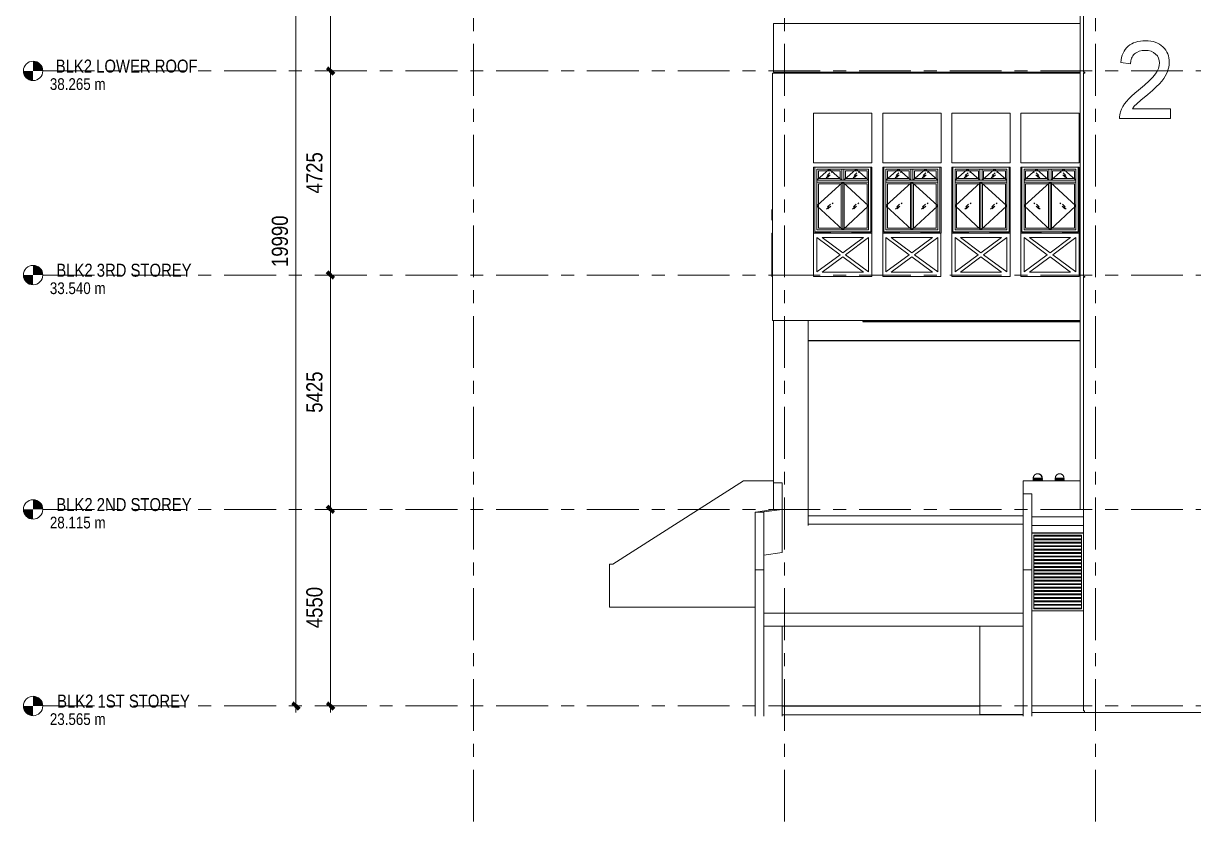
# Model space of a CAD drawing. Header units: millimetres. Extents: x -38844 to 124035, y 18225 to 48099.
# Drawn here: x -38844 to -11747, y 19389 to 37865 of the extents above; entities that cross this region are included whole.
import ezdxf

# ---------------------------------------------------------------- set-up
doc = ezdxf.new("R2010")
doc.units = ezdxf.units.MM
for name, pattern in [('Centre', [4762.5, 952.5, -714.375, 2381.25, -714.375]), ('Dash', [952.5, 476.25, -476.25]), ('Glass Symbol', [360, 90, -90, 90, -90]), ('IDA - Grid Line', [2100, 1200, -300, 300, -300])]:
    doc.linetypes.add(name, pattern=pattern)
for name, color, linetype, lineweight in [('A-_ANOT----_D', 7, 'Continuous', 9), ('A-_ANOT----_D-150', 7, 'Continuous', 9), ('A-_FLORLEVL_E', 7, 'Continuous', 9)]:
    doc.layers.add(name, color=color, linetype=linetype, lineweight=lineweight)
for name, color, linetype, lineweight, true_color in [('A-_CEIL----_E-1', 6, 'Continuous', 9, 0xff00ff), ('A-_FLOR----_E-1', 6, 'Continuous', 9, 0xff00ff), ('A-_FLORLEVL_E-1', 9, 'IDA - Grid Line', 9, 0x808080), ('A-_GENM----_M-1', 1, 'Continuous', 9, 0xff0000), ('A-_GENM----_M-2', 6, 'Continuous', 9, 0xff00ff), ('A-_WALL----_E-1', 6, 'Continuous', 9, 0xff00ff), ('A-_WALLPRTN_E-1', 6, 'Continuous', 9, 0xff00ff), ('A-_WIND----_E-1', 6, 'Continuous', 9, 0xff00ff), ('A-_WIND----_E-2', 6, 'Dash', 9, 0xff00ff), ('A-_WIND----_E-3', 6, 'Centre', 9, 0xff00ff), ('A-_WIND----_E-4', 6, 'Glass Symbol', 9, 0xff00ff), ('C-_SITE----_E-1', 6, 'Continuous', 9, 0xff00ff), ('S-_ANOTGRID_E-1', 9, 'IDA - Grid Line', 9, 0x808080), ('S-_COLN----_E-1', 6, 'Continuous', 9, 0xff00ff)]:
    doc.layers.add(name, color=color, linetype=linetype, lineweight=lineweight, true_color=true_color)
doc.styles.add('Arial Narrow', font='ARIALN.TTF', dxfattribs={"height": 300})
doc.styles.add('Arial Narrow_1', font='ARIALN.TTF', dxfattribs={"height": 270})
doc.styles.add('Arial Narrow_2', font='ARIALN.TTF', dxfattribs={"height": 375})
doc.dimstyles.new('IDA_-_Arial_-_2_5mm_-_Black_-_Diagonal', dxfattribs={"dimscale": 304.8, "dimtxt": 383.786615, "dimasz": 0.492126, "dimexe": 0.492126, "dimexo": 0.738189, "dimgap": 0.246063, "dimtad": 1, "dimdec": 0, "dimzin": 0, "dimdsep": 46, "dimtxsty": 'Arial Narrow_2', "dimblk1": 'OBLIQUE', "dimblk2": 'OBLIQUE', "dimsah": 1, "dimcen": 0.09, "dimdle": 0.492126, "dimadec": 6, "dimazin": 0, "dimtfac": 1, "dimtdec": 4, "dimtix": 1, "dimtmove": 0, "dimatfit": 3, "dimfxl": 1, "dimtvp": 1, "dimtolj": 1, "dimtzin": 0, "dimarcsym": 2})
doc.dimstyles.new('IDA_-_Arial_-_2_5mm_-_Black_-_Diagonal_1', dxfattribs={"dimscale": 304.8, "dimtxt": 383.786615, "dimasz": 0.492126, "dimexe": 0.492126, "dimexo": 0.738189, "dimgap": 0.246063, "dimtad": 1, "dimdec": 0, "dimzin": 0, "dimdsep": 46, "dimtxsty": 'Arial Narrow_2', "dimblk1": 'OBLIQUE', "dimblk2": 'OBLIQUE', "dimsah": 1, "dimcen": 0.09, "dimdle": 0.492126, "dimadec": 6, "dimazin": 0, "dimtfac": 1, "dimtdec": 4, "dimtix": 1, "dimtmove": 2, "dimatfit": 3, "dimfxl": 1, "dimtvp": 1, "dimtolj": 1, "dimtzin": 0, "dimarcsym": 2})

# ---------------------------------------------------------------- blocks, each defined once
blk = doc.blocks.new('IDA - Casement w Top Hung - 2 Panels - 1400L X 1500H - B2-AW02-3436902-DOOR _ WINDOW SCHEDULE - ELEVATION 1 Copy 1')
at = {"layer": 'A-_WIND----_E-1'}
for p, q in [((-15671, 34490), (-15671, 34240)), ((-15096, 34490), (-15671, 34490)), ((-14471, 34490), (-15671, 34490)), ((-15671, 34490), (-15671, 33090)), ((-15636, 34275), (-15636, 34455)), ((-15636, 34455), (-15131, 34455)), ((-15131, 34455), (-15131, 34275)), ((-15096, 34490), (-15096, 34240)), ((-15096, 34240), (-15096, 34490)), ((-15096, 34490), (-15046, 34490)), ((-15046, 34490), (-15046, 34240)), ((-14471, 34490), (-15046, 34490)), ((-15046, 34490), (-15046, 34240)), ((-15011, 34275), (-15011, 34455)), ((-15011, 34455), (-14506, 34455)), ((-14506, 34455), (-14506, 34275)), ((-14471, 34490), (-14471, 34240)), ((-14471, 33090), (-14471, 34490)), ((-15671, 34240), (-15096, 34240)), ((-15671, 34190), (-15671, 34240)), ((-14471, 34240), (-15671, 34240)), ((-15671, 34190), (-15671, 33090)), ((-15071, 34190), (-15671, 34190)), ((-15671, 34190), (-14471, 34190)), ((-15131, 34275), (-15636, 34275)), ((-15636, 33125), (-15636, 34155)), ((-15636, 34155), (-15106, 34155)), ((-15106, 34155), (-15106, 33125)), ((-15096, 34240), (-15046, 34240)), ((-15071, 34190), (-15071, 33090)), ((-15071, 34190), (-15071, 33090)), ((-14471, 34190), (-15071, 34190)), ((-15046, 34240), (-14471, 34240)), ((-15036, 33125), (-15036, 34155)), ((-15036, 34155), (-14506, 34155)), ((-14506, 34275), (-15011, 34275)), ((-14506, 34155), (-14506, 33125)), ((-14471, 34240), (-14471, 34190)), ((-14471, 34190), (-14471, 33090)), ((-15671, 33090), (-15071, 33090)), ((-14471, 33090), (-15671, 33090)), ((-15106, 33125), (-15636, 33125)), ((-15071, 33090), (-14471, 33090)), ((-14506, 33125), (-15036, 33125))]:
    blk.add_line(p, q, dxfattribs=at)
at = {"layer": 'A-_WIND----_E-2'}
blk.add_line((-15746, 33015), (-14396, 33015), dxfattribs=at)
at = {"layer": 'A-_WIND----_E-3'}
for p, q in [((-15671, 34240), (-15383, 34490)), ((-15096, 34240), (-15383, 34490)), ((-15046, 34240), (-14758, 34490)), ((-14471, 34240), (-14758, 34490)), ((-15071, 34190), (-15671, 33640)), ((-15071, 34190), (-14471, 33640)), ((-15671, 33640), (-15071, 33090)), ((-14471, 33640), (-15071, 33090))]:
    blk.add_line(p, q, dxfattribs=at)
at = {"layer": 'A-_WIND----_E-4'}
for p, q in [((-15308, 34290), (-15458, 34440)), ((-15332, 34341), (-15426, 34435)), ((-14683, 34290), (-14833, 34440)), ((-14707, 34341), (-14801, 34435)), ((-15340, 34295), (-15434, 34389)), ((-14715, 34295), (-14809, 34389)), ((-15296, 33565), (-15446, 33715)), ((-15328, 33570), (-15421, 33664)), ((-15320, 33616), (-15414, 33710)), ((-14696, 33565), (-14846, 33715)), ((-14728, 33570), (-14821, 33664)), ((-14720, 33616), (-14814, 33710))]:
    blk.add_line(p, q, dxfattribs=at)
blk = doc.blocks.new('IDA - Casement w Top Hung - 2 Panels - 1400L X 1500H - B2-AW02-3436901-DOOR _ WINDOW SCHEDULE - ELEVATION 1 Copy 1')
at = {"layer": 'A-_WIND----_E-1'}
for p, q in [((-20471, 34240), (-20471, 34490)), ((-19896, 34490), (-20471, 34490)), ((-20471, 34490), (-20471, 33090)), ((-19271, 34490), (-20471, 34490)), ((-20436, 34275), (-20436, 34455)), ((-20436, 34455), (-19931, 34455)), ((-19931, 34455), (-19931, 34275)), ((-19896, 34240), (-19896, 34490)), ((-19896, 34490), (-19846, 34490)), ((-19896, 34240), (-19896, 34490)), ((-19846, 34240), (-19846, 34490)), ((-19271, 34490), (-19846, 34490)), ((-19846, 34490), (-19846, 34240)), ((-19811, 34275), (-19811, 34455)), ((-19811, 34455), (-19306, 34455)), ((-19306, 34455), (-19306, 34275)), ((-19271, 34240), (-19271, 34490)), ((-19271, 33090), (-19271, 34490)), ((-20471, 34240), (-19896, 34240)), ((-20471, 34190), (-20471, 34240)), ((-19271, 34240), (-20471, 34240)), ((-20471, 33090), (-20471, 34190)), ((-19871, 34190), (-20471, 34190)), ((-20471, 34190), (-19271, 34190)), ((-19931, 34275), (-20436, 34275)), ((-20436, 33125), (-20436, 34155)), ((-20436, 34155), (-19906, 34155)), ((-19906, 34155), (-19906, 33125)), ((-19896, 34240), (-19846, 34240)), ((-19871, 33090), (-19871, 34190)), ((-19271, 34190), (-19871, 34190)), ((-19871, 33090), (-19871, 34190)), ((-19846, 34240), (-19271, 34240)), ((-19836, 33125), (-19836, 34155)), ((-19836, 34155), (-19306, 34155)), ((-19306, 34275), (-19811, 34275)), ((-19306, 34155), (-19306, 33125)), ((-19271, 34240), (-19271, 34190)), ((-19271, 33090), (-19271, 34190)), ((-20471, 33090), (-19871, 33090)), ((-19271, 33090), (-20471, 33090)), ((-19906, 33125), (-20436, 33125)), ((-19871, 33090), (-19271, 33090)), ((-19306, 33125), (-19836, 33125))]:
    blk.add_line(p, q, dxfattribs=at)
at = {"layer": 'A-_WIND----_E-2'}
blk.add_line((-19196, 33015), (-20546, 33015), dxfattribs=at)
at = {"layer": 'A-_WIND----_E-3'}
for p, q in [((-20471, 34240), (-20183, 34490)), ((-19896, 34240), (-20183, 34490)), ((-19846, 34240), (-19558, 34490)), ((-19271, 34240), (-19558, 34490)), ((-19871, 34190), (-20471, 33640)), ((-19871, 34190), (-19271, 33640)), ((-20471, 33640), (-19871, 33090)), ((-19271, 33640), (-19871, 33090))]:
    blk.add_line(p, q, dxfattribs=at)
at = {"layer": 'A-_WIND----_E-4'}
for p, q in [((-20258, 34290), (-20108, 34440)), ((-20234, 34341), (-20140, 34435)), ((-19633, 34290), (-19483, 34440)), ((-19609, 34341), (-19515, 34435)), ((-20226, 34295), (-20132, 34389)), ((-19601, 34295), (-19507, 34389)), ((-20246, 33565), (-20096, 33715)), ((-20221, 33616), (-20128, 33710)), ((-20214, 33570), (-20120, 33664)), ((-19646, 33565), (-19496, 33715)), ((-19621, 33616), (-19528, 33710)), ((-19614, 33570), (-19520, 33664))]:
    blk.add_line(p, q, dxfattribs=at)
blk = doc.blocks.new('IDA - FAP - 1300H-4450683-DOOR _ WINDOW SCHEDULE - ELEVATION 1 Copy 1')
at = {"layer": 'A-_GENM----_M-1'}
blk.add_hatch(color=256, dxfattribs=at).paths.add_polyline_path([(-21516, 33310), (-21511, 33310), (-21511, 33560), (-21516, 33560)])
for p, q in [((-21516, 33310), (-21516, 33560)), ((-21516, 33560), (-21511, 33560)), ((-21511, 33560), (-21511, 33310)), ((-21511, 33310), (-21516, 33310))]:
    blk.add_line(p, q, dxfattribs=at)
blk = doc.blocks.new('trellis family - trellis family-6083695-DOOR _ WINDOW SCHEDULE - ELEVATION 1 Copy 1')
at = {"layer": 'A-_GENM----_M-2'}
for p, q in [((-14371, 26615), (-14371, 39190)), ((-14286, 36715), (-14286, 36735)), ((-14285, 36715), (-14285, 36735)), ((-14271, 36715), (-14271, 36735)), ((-14286, 31990), (-14286, 32010)), ((-14285, 31990), (-14285, 32010)), ((-14271, 31990), (-14271, 32010)), ((-14296, 26615), (-14371, 26615))]:
    blk.add_line(p, q, dxfattribs=at)
blk = doc.blocks.new('Wall Motif - Type 1-6012128-DOOR _ WINDOW SCHEDULE - ELEVATION 1 Copy 1')
at = {"layer": 'A-_GENM----_M-2'}
for p, q in [((-18946, 33010), (-18946, 32010)), ((-17596, 33010), (-18946, 33010)), ((-18871, 32112), (-18871, 32908)), ((-18871, 32908), (-18334, 32510)), ((-18271, 32557), (-18748, 32910)), ((-18748, 32910), (-17794, 32910)), ((-17794, 32910), (-18271, 32557)), ((-18208, 32510), (-17671, 32908)), ((-17671, 32908), (-17671, 32112)), ((-17596, 32010), (-17596, 33010)), ((-18334, 32510), (-18871, 32112)), ((-18748, 32110), (-18271, 32463)), ((-18271, 32463), (-17794, 32110)), ((-17671, 32112), (-18208, 32510)), ((-18946, 32010), (-17596, 32010)), ((-17794, 32110), (-18748, 32110))]:
    blk.add_line(p, q, dxfattribs=at)
blk = doc.blocks.new('IDA - Bollard - 100R-5800923-DOOR _ WINDOW SCHEDULE - ELEVATION 1 Copy 1')
at = {"layer": 'C-_SITE----_E-1'}
for p, q in [((-15253, 27340), (-15246, 27340)), ((-15253, 27330), (-15246, 27330)), ((-15253, 27305), (-15246, 27305)), ((-15253, 27295), (-15246, 27295)), ((-15251, 27305), (-15251, 27330)), ((-15251, 27275), (-15251, 27295)), ((-15246, 27330), (-15246, 27340)), ((-15246, 27295), (-15246, 27305))]:
    blk.add_line(p, q, dxfattribs=at)
at = {"layer": 'C-_SITE----_E-1', "flags": 128}
for points in [[(-15356, 27440), (-15352, 27440), (-15351, 27440)], [(-15351, 27440), (-15347, 27440), (-15343, 27440), (-15339, 27439), (-15335, 27439), (-15331, 27438), (-15327, 27437), (-15323, 27436), (-15319, 27435), (-15315, 27434), (-15312, 27432), (-15308, 27430), (-15304, 27429), (-15301, 27427), (-15297, 27425), (-15294, 27423), (-15291, 27420), (-15288, 27418), (-15285, 27415), (-15282, 27412), (-15279, 27410), (-15276, 27407), (-15274, 27404), (-15271, 27401), (-15269, 27397), (-15266, 27394), (-15264, 27391), (-15262, 27387), (-15261, 27384), (-15259, 27380), (-15257, 27376), (-15256, 27372), (-15255, 27369), (-15254, 27365), (-15253, 27361), (-15252, 27357), (-15251, 27353), (-15251, 27349), (-15251, 27345), (-15251, 27341), (-15251, 27340)]]:
    blk.add_lwpolyline(points, dxfattribs=at)
blk = doc.blocks.new('IDA - Bollard - 100R-V1-DOOR _ WINDOW SCHEDULE - ELEVATION 1 Copy 1')
at = {"layer": 'C-_SITE----_E-1'}
for p, q in [((-14954, 27340), (-14954, 27330)), ((-14954, 27340), (-14744, 27340)), ((-14954, 27330), (-14744, 27330)), ((-14954, 27305), (-14954, 27295)), ((-14954, 27305), (-14744, 27305)), ((-14954, 27295), (-14744, 27295)), ((-14949, 27330), (-14949, 27305)), ((-14949, 27295), (-14949, 27275)), ((-14749, 27305), (-14749, 27330)), ((-14749, 27275), (-14749, 27295)), ((-14744, 27330), (-14744, 27340)), ((-14744, 27295), (-14744, 27305))]:
    blk.add_line(p, q, dxfattribs=at)
at = {"layer": 'C-_SITE----_E-1', "flags": 128}
for points in [[(-14949, 27340), (-14949, 27344), (-14948, 27348), (-14948, 27352), (-14948, 27356), (-14947, 27360), (-14946, 27364), (-14945, 27368), (-14944, 27371), (-14942, 27375), (-14941, 27379), (-14939, 27383), (-14937, 27386), (-14936, 27390), (-14934, 27393), (-14931, 27396), (-14929, 27400), (-14927, 27403), (-14924, 27406), (-14921, 27409), (-14918, 27412), (-14916, 27414), (-14912, 27417), (-14909, 27420), (-14906, 27422), (-14903, 27424), (-14899, 27426), (-14896, 27428), (-14892, 27430), (-14889, 27432), (-14885, 27433), (-14881, 27435), (-14877, 27436), (-14874, 27437), (-14870, 27438), (-14866, 27439), (-14862, 27439), (-14858, 27440), (-14854, 27440), (-14850, 27440), (-14849, 27440)], [(-14849, 27440), (-14845, 27440), (-14841, 27440), (-14837, 27439), (-14833, 27439), (-14829, 27438), (-14825, 27437), (-14821, 27436), (-14817, 27435), (-14814, 27434), (-14810, 27432), (-14806, 27430), (-14803, 27429), (-14799, 27427), (-14796, 27425), (-14792, 27423), (-14789, 27420), (-14786, 27418), (-14783, 27415), (-14780, 27412), (-14777, 27410), (-14774, 27407), (-14772, 27404), (-14769, 27401), (-14767, 27397), (-14765, 27394), (-14763, 27391), (-14761, 27387), (-14759, 27384), (-14757, 27380), (-14756, 27376), (-14754, 27372), (-14753, 27369), (-14752, 27365), (-14751, 27361), (-14750, 27357), (-14750, 27353), (-14749, 27349), (-14749, 27345), (-14749, 27341), (-14749, 27340)]]:
    blk.add_lwpolyline(points, dxfattribs=at)
blk = doc.blocks.new('Wall Motif - Type 1-V2-DOOR _ WINDOW SCHEDULE - ELEVATION 1 Copy 1')
at = {"layer": 'A-_GENM----_M-2'}
for p, q in [((-21511, 32010), (-21511, 33010)), ((-21511, 33010), (-21496, 33010)), ((-21511, 32010), (-21496, 32010))]:
    blk.add_line(p, q, dxfattribs=at)
blk = doc.blocks.new('LBC-Louvre Window 3 - 1200X1800-6134103-DOOR _ WINDOW SCHEDULE - ELEVATION 1 Copy 1')
at = {"layer": 'A-_WIND----_E-1'}
for p, q in [((-14296, 26065), (-15496, 26065)), ((-15446, 25994), (-15446, 26015)), ((-15446, 26015), (-14346, 26015)), ((-14346, 26015), (-14346, 25994)), ((-15446, 25952), (-15446, 25994)), ((-15446, 25994), (-14346, 25994)), ((-15446, 25952), (-15446, 25935)), ((-15446, 25914), (-15446, 25935)), ((-15446, 25935), (-14346, 25935)), ((-15446, 25872), (-15446, 25914)), ((-15446, 25914), (-14346, 25914)), ((-15446, 25872), (-15446, 25855)), ((-15446, 25834), (-15446, 25855)), ((-15446, 25855), (-14346, 25855)), ((-15446, 25792), (-15446, 25834)), ((-15446, 25834), (-14346, 25834)), ((-15446, 25792), (-15446, 25775)), ((-15446, 25754), (-15446, 25775)), ((-15446, 25775), (-14346, 25775)), ((-15446, 25712), (-15446, 25754)), ((-15446, 25754), (-14346, 25754)), ((-14346, 25994), (-14346, 25952)), ((-14346, 25935), (-14346, 25952)), ((-14346, 25935), (-14346, 25914)), ((-14346, 25914), (-14346, 25872)), ((-14346, 25855), (-14346, 25872)), ((-14346, 25855), (-14346, 25834)), ((-14346, 25834), (-14346, 25792)), ((-14346, 25775), (-14346, 25792)), ((-14346, 25775), (-14346, 25754)), ((-14346, 25754), (-14346, 25712)), ((-15446, 25712), (-15446, 25695)), ((-15446, 25674), (-15446, 25695)), ((-15446, 25695), (-14346, 25695)), ((-15446, 25632), (-15446, 25674)), ((-15446, 25674), (-14346, 25674)), ((-15446, 25632), (-15446, 25616)), ((-15446, 25594), (-15446, 25616)), ((-15446, 25616), (-14346, 25616)), ((-15446, 25552), (-15446, 25594)), ((-15446, 25594), (-14346, 25594)), ((-15446, 25552), (-15446, 25536)), ((-15446, 25514), (-15446, 25536)), ((-15446, 25536), (-14346, 25536)), ((-15446, 25473), (-15446, 25514)), ((-15446, 25514), (-14346, 25514)), ((-15446, 25473), (-15446, 25456)), ((-14346, 25695), (-14346, 25712)), ((-14346, 25695), (-14346, 25674)), ((-14346, 25674), (-14346, 25632)), ((-14346, 25616), (-14346, 25632)), ((-14346, 25616), (-14346, 25594)), ((-14346, 25594), (-14346, 25552)), ((-14346, 25536), (-14346, 25552)), ((-14346, 25536), (-14346, 25514)), ((-14346, 25514), (-14346, 25473)), ((-14346, 25456), (-14346, 25473)), ((-15446, 25434), (-15446, 25456)), ((-15446, 25456), (-14346, 25456)), ((-15446, 25393), (-15446, 25434)), ((-15446, 25434), (-14346, 25434)), ((-15446, 25393), (-15446, 25376)), ((-15446, 25354), (-15446, 25376)), ((-15446, 25376), (-14346, 25376)), ((-15446, 25313), (-15446, 25354)), ((-15446, 25354), (-14346, 25354)), ((-15446, 25313), (-15446, 25296)), ((-15446, 25274), (-15446, 25296)), ((-15446, 25296), (-14346, 25296)), ((-15446, 25233), (-15446, 25274)), ((-15446, 25274), (-14346, 25274)), ((-15446, 25233), (-15446, 25216)), ((-15446, 25195), (-15446, 25216)), ((-15446, 25216), (-14346, 25216)), ((-14346, 25456), (-14346, 25434)), ((-14346, 25434), (-14346, 25393)), ((-14346, 25376), (-14346, 25393)), ((-14346, 25376), (-14346, 25354)), ((-14346, 25354), (-14346, 25313)), ((-14346, 25296), (-14346, 25313)), ((-14346, 25296), (-14346, 25274)), ((-14346, 25274), (-14346, 25233)), ((-14346, 25216), (-14346, 25233)), ((-14346, 25216), (-14346, 25195)), ((-15446, 25153), (-15446, 25195)), ((-15446, 25195), (-14346, 25195)), ((-15446, 25153), (-15446, 25136)), ((-15446, 25115), (-15446, 25136)), ((-15446, 25136), (-14346, 25136)), ((-15446, 25073), (-15446, 25115)), ((-15446, 25115), (-14346, 25115)), ((-15446, 25073), (-15446, 25056)), ((-15446, 25035), (-15446, 25056)), ((-15446, 25056), (-14346, 25056)), ((-15446, 24993), (-15446, 25035)), ((-15446, 25035), (-14346, 25035)), ((-15446, 24993), (-15446, 24976)), ((-15446, 24955), (-15446, 24976)), ((-15446, 24976), (-14346, 24976)), ((-15446, 24913), (-15446, 24955)), ((-15446, 24955), (-14346, 24955)), ((-14346, 25195), (-14346, 25153)), ((-14346, 25136), (-14346, 25153)), ((-14346, 25136), (-14346, 25115)), ((-14346, 25115), (-14346, 25073)), ((-14346, 25056), (-14346, 25073)), ((-14346, 25056), (-14346, 25035)), ((-14346, 25035), (-14346, 24993)), ((-14346, 24976), (-14346, 24993)), ((-14346, 24976), (-14346, 24955)), ((-14346, 24955), (-14346, 24913)), ((-15446, 24913), (-15446, 24896)), ((-15446, 24875), (-15446, 24896)), ((-15446, 24896), (-14346, 24896)), ((-15446, 24833), (-15446, 24875)), ((-15446, 24875), (-14346, 24875)), ((-15446, 24833), (-15446, 24816)), ((-15446, 24795), (-15446, 24816)), ((-15446, 24816), (-14346, 24816)), ((-15446, 24753), (-15446, 24795)), ((-15446, 24795), (-14346, 24795)), ((-15446, 24753), (-15446, 24737)), ((-15446, 24715), (-15446, 24737)), ((-15446, 24737), (-14346, 24737)), ((-15446, 24674), (-15446, 24715)), ((-15446, 24715), (-14346, 24715)), ((-15446, 24674), (-15446, 24657)), ((-14346, 24896), (-14346, 24913)), ((-14346, 24896), (-14346, 24875)), ((-14346, 24875), (-14346, 24833)), ((-14346, 24816), (-14346, 24833)), ((-14346, 24816), (-14346, 24795)), ((-14346, 24795), (-14346, 24753)), ((-14346, 24737), (-14346, 24753)), ((-14346, 24737), (-14346, 24715)), ((-14346, 24715), (-14346, 24674)), ((-14346, 24657), (-14346, 24674)), ((-15446, 24635), (-15446, 24657)), ((-15446, 24657), (-14346, 24657)), ((-15446, 24594), (-15446, 24635)), ((-15446, 24635), (-14346, 24635)), ((-15446, 24594), (-15446, 24577)), ((-15446, 24555), (-15446, 24577)), ((-15446, 24577), (-14346, 24577)), ((-15446, 24514), (-15446, 24555)), ((-15446, 24555), (-14346, 24555)), ((-15446, 24514), (-15446, 24497)), ((-15446, 24475), (-15446, 24497)), ((-15446, 24497), (-14346, 24497)), ((-15446, 24434), (-15446, 24475)), ((-15446, 24475), (-14346, 24475)), ((-15446, 24434), (-15446, 24417)), ((-15446, 24396), (-15446, 24417)), ((-15446, 24417), (-14346, 24417)), ((-15446, 24354), (-15446, 24396)), ((-15446, 24396), (-14346, 24396)), ((-14346, 24657), (-14346, 24635)), ((-14346, 24635), (-14346, 24594)), ((-14346, 24577), (-14346, 24594)), ((-14346, 24577), (-14346, 24555)), ((-14346, 24555), (-14346, 24514)), ((-14346, 24497), (-14346, 24514)), ((-14346, 24497), (-14346, 24475)), ((-14346, 24475), (-14346, 24434)), ((-14346, 24417), (-14346, 24434)), ((-14346, 24417), (-14346, 24396)), ((-14346, 24396), (-14346, 24354)), ((-14296, 24265), (-15496, 24265)), ((-15446, 24354), (-15446, 24315)), ((-14346, 24329), (-15446, 24329)), ((-15446, 24315), (-14346, 24315)), ((-14346, 24315), (-14346, 24354))]:
    blk.add_line(p, q, dxfattribs=at)
blk = doc.blocks.new('Level - 1_5 mm Dia-258162-DOOR _ WINDOW SCHEDULE - ELEVATION 1 Copy 1')
at = {"layer": 'A-_FLORLEVL_E'}
h = blk.add_hatch(color=256, dxfattribs=at)
edge = h.paths.add_edge_path()
edge.add_line((-38619, 22065), (-38394, 22065))
edge.add_arc((-38619, 22065), 225, 0, 90)
edge.add_line((-38619, 22290), (-38619, 22065))
h = blk.add_hatch(color=256, dxfattribs=at)
edge = h.paths.add_edge_path()
edge.add_line((-38619, 21840), (-38619, 22065))
edge.add_line((-38619, 22065), (-38844, 22065))
edge.add_arc((-38619, 22065), 225, 180, 270)
blk.add_circle((-38619, 22065), 225, dxfattribs=at)
blk = doc.blocks.new('DIMBLOCK1-DOOR _ WINDOW SCHEDULE - ELEVATION 1 Copy 1')
at = {"layer": 'A-_ANOT----_D-150', "transparency": 16777216}
for p, q in [((-31615, 26615), (-31884, 26615)), ((-31734, 21915), (-31734, 26615)), ((-31734, 26615), (-31615, 26615)), ((-31615, 22065), (-31884, 22065)), ((-31734, 22065), (-31615, 22065))]:
    blk.add_line(p, q, dxfattribs=at)
at = {"layer": 'A-_ANOT----_D-150', "lineweight": 70, "transparency": 16777216}
for p, q in [((-31734, 26615), (-31809, 26690)), ((-31734, 26615), (-31659, 26540)), ((-31734, 22065), (-31809, 22140)), ((-31734, 22065), (-31659, 21990))]:
    blk.add_line(p, q, dxfattribs=at)
at = {"layer": 'A-_ANOT----_D-150', "color": 0, "transparency": 16777216, "insert": (-32293, 23865), "char_height": 375, "width": 1140.39, "attachment_point": 1, "rotation": 90, "line_spacing_factor": 0.974696, "style": 'Arial Narrow_2'}
blk.add_mtext('4550', dxfattribs=at)
blk = doc.blocks.new('_Oblique')
at = {"color": 0, "linetype": 'ByBlock', "lineweight": -2}
blk.add_line((-0.5, -0.5), (0.5, 0.5), dxfattribs=at)
blk = doc.blocks.new('DIMBLOCK2-DOOR _ WINDOW SCHEDULE - ELEVATION 1 Copy 1')
at = {"layer": 'A-_ANOT----_D-150', "transparency": 16777216}
for p, q in [((-31615, 32040), (-31884, 32040)), ((-31734, 26615), (-31734, 32040)), ((-31734, 32040), (-31615, 32040)), ((-31615, 26615), (-31884, 26615)), ((-31734, 26615), (-31615, 26615))]:
    blk.add_line(p, q, dxfattribs=at)
at = {"layer": 'A-_ANOT----_D-150', "lineweight": 70, "transparency": 16777216}
for p, q in [((-31734, 32040), (-31809, 32115)), ((-31734, 32040), (-31659, 31965)), ((-31734, 26615), (-31809, 26690)), ((-31734, 26615), (-31659, 26540))]:
    blk.add_line(p, q, dxfattribs=at)
at = {"layer": 'A-_ANOT----_D-150', "color": 0, "transparency": 16777216, "insert": (-32293, 28852), "char_height": 375, "width": 1140.39, "attachment_point": 1, "rotation": 90, "line_spacing_factor": 0.974696, "style": 'Arial Narrow_2'}
blk.add_mtext('5425', dxfattribs=at)
blk = doc.blocks.new('DIMBLOCK3-DOOR _ WINDOW SCHEDULE - ELEVATION 1 Copy 1')
at = {"layer": 'A-_ANOT----_D-150', "transparency": 16777216}
for p, q in [((-31615, 36765), (-31884, 36765)), ((-31734, 32040), (-31734, 36765)), ((-31734, 36765), (-31615, 36765)), ((-31615, 32040), (-31884, 32040)), ((-31734, 32040), (-31615, 32040))]:
    blk.add_line(p, q, dxfattribs=at)
at = {"layer": 'A-_ANOT----_D-150', "lineweight": 70, "transparency": 16777216}
for p, q in [((-31734, 36765), (-31809, 36840)), ((-31734, 36765), (-31659, 36690)), ((-31734, 32040), (-31809, 32115)), ((-31734, 32040), (-31659, 31965))]:
    blk.add_line(p, q, dxfattribs=at)
at = {"layer": 'A-_ANOT----_D-150', "color": 0, "transparency": 16777216, "insert": (-32293, 33927), "char_height": 375, "width": 1140.39, "attachment_point": 1, "rotation": 90, "line_spacing_factor": 0.974696, "style": 'Arial Narrow_2'}
blk.add_mtext('4725', dxfattribs=at)
blk = doc.blocks.new('DIMBLOCK4-DOOR _ WINDOW SCHEDULE - ELEVATION 1 Copy 1')
at = {"layer": 'A-_ANOT----_D-150', "transparency": 16777216}
for p, q in [((-31615, 42055), (-31884, 42055)), ((-31734, 36765), (-31734, 42205)), ((-31734, 42055), (-31615, 42055)), ((-31615, 36765), (-31884, 36765)), ((-31734, 36765), (-31615, 36765))]:
    blk.add_line(p, q, dxfattribs=at)
at = {"layer": 'A-_ANOT----_D-150', "lineweight": 70, "transparency": 16777216}
for p, q in [((-31734, 42055), (-31809, 42130)), ((-31734, 42055), (-31659, 41980)), ((-31734, 36765), (-31809, 36840)), ((-31734, 36765), (-31659, 36690))]:
    blk.add_line(p, q, dxfattribs=at)
at = {"layer": 'A-_ANOT----_D-150', "color": 0, "transparency": 16777216, "insert": (-32293, 38935), "char_height": 375, "width": 1140.39, "attachment_point": 1, "rotation": 90, "line_spacing_factor": 0.974696, "style": 'Arial Narrow_2'}
blk.add_mtext('5290', dxfattribs=at)
blk = doc.blocks.new('DIMBLOCK5-DOOR _ WINDOW SCHEDULE - ELEVATION 1 Copy 1')
at = {"layer": 'A-_ANOT----_D-150', "transparency": 16777216}
for p, q in [((-32415, 42055), (-32684, 42055)), ((-32534, 21915), (-32534, 42205)), ((-32534, 42055), (-32415, 42055)), ((-32415, 22065), (-32684, 22065)), ((-32534, 22065), (-32415, 22065))]:
    blk.add_line(p, q, dxfattribs=at)
at = {"layer": 'A-_ANOT----_D-150', "lineweight": 70, "transparency": 16777216}
for p, q in [((-32534, 42055), (-32609, 42130)), ((-32534, 42055), (-32459, 41980)), ((-32534, 22065), (-32609, 22140)), ((-32534, 22065), (-32459, 21990))]:
    blk.add_line(p, q, dxfattribs=at)
at = {"layer": 'A-_ANOT----_D-150', "color": 0, "transparency": 16777216, "insert": (-33093, 32225), "char_height": 375, "width": 1425.49, "attachment_point": 1, "rotation": 90, "line_spacing_factor": 0.974696, "style": 'Arial Narrow_2'}
blk.add_mtext('19990', dxfattribs=at)

msp = doc.modelspace()

# ---------------------------------------------------------------- linework, layer by layer
at = {"layer": 'A-_CEIL----_E-1'}
for p, q in [((-19405.7, 30964), (-14370.7, 30964)), ((-19405.7, 30964), (-19405.7, 30955)), ((-14370.7, 30955), (-19405.7, 30955)), ((-20670.7, 30524), (-14370.7, 30524)), ((-14370.7, 30515), (-20670.7, 30515))]:
    msp.add_line(p, q, dxfattribs=at)
at = {"layer": 'A-_FLOR----_E-1'}
for p, q in [((-20670.7, 26465), (-15695.7, 26465)), ((-15495.7, 26440), (-14295.7, 26440)), ((-15695.7, 26275), (-20670.7, 26275)), ((-14295.7, 26240), (-15495.7, 26240)), ((-21270.7, 25615.3), (-21695.7, 25555.3)), ((-21695.7, 24215), (-15695.7, 24215)), ((-15695.7, 23914.3), (-15695.7, 24215)), ((-15695.7, 23914.3), (-21695.7, 23914.3)), ((-21270.7, 22060), (-16695.7, 22060)), ((-15695.7, 21860), (-21270.7, 21860)), ((-15495.7, 21915), (10279.3, 21915))]:
    msp.add_line(p, q, dxfattribs=at)
at = {"layer": 'A-_FLORLEVL_E-1'}
for p, q in [((-38393.6, 36765), (14667.5, 36765)), ((-38393.6, 32040), (14667.5, 32040)), ((-38393.6, 26615), (14667.5, 26615)), ((-38393.6, 22065), (14667.5, 22065))]:
    msp.add_line(p, q, dxfattribs=at)
at = {"layer": 'A-_GENM----_M-2'}
for p, q in [((-13135.4, 37414.2), (-13180.7, 37391.9)), ((-13086.8, 37432.4), (-13135.4, 37414.2)), ((-13035.1, 37446.6), (-13086.8, 37432.4)), ((-12980.2, 37456.7), (-13035.1, 37446.6)), ((-12922.1, 37462.8), (-12980.2, 37456.7)), ((-12860.7, 37464.8), (-12922.1, 37462.8)), ((-12798.8, 37462.6), (-12860.7, 37464.8)), ((-12740.2, 37455.8), (-12798.8, 37462.6)), ((-12685, 37444.5), (-12740.2, 37455.8)), ((-12633, 37428.8), (-12685, 37444.5)), ((-12584.4, 37408.5), (-12633, 37428.8)), ((-12539, 37383.8), (-12584.4, 37408.5)), ((-13399.3, 37127.5), (-13414.9, 37075)), ((-13379.7, 37176.4), (-13399.3, 37127.5)), ((-13356.2, 37221.6), (-13379.7, 37176.4)), ((-13328.7, 37263.2), (-13356.2, 37221.6)), ((-13297.3, 37301), (-13328.7, 37263.2)), ((-13261.9, 37335.3), (-13297.3, 37301)), ((-13222.9, 37365.6), (-13261.9, 37335.3)), ((-13180.7, 37391.9), (-13222.9, 37365.6)), ((-13155.7, 37112.9), (-13136.7, 37136.3)), ((-13136.7, 37136.3), (-13114.8, 37157.9)), ((-13114.8, 37157.9), (-13090.5, 37177.1)), ((-13090.5, 37177.1), (-13064.2, 37193.8)), ((-13064.2, 37193.8), (-13005.8, 37219.4)), ((-13005.8, 37219.4), (-12939.6, 37234.8)), ((-12939.6, 37234.8), (-12865.6, 37240)), ((-12865.6, 37240), (-12795.3, 37234.7)), ((-12795.3, 37234.7), (-12732, 37219)), ((-12732, 37219), (-12675.8, 37192.7)), ((-12675.8, 37192.7), (-12626.5, 37155.9)), ((-12626.5, 37155.9), (-12586.4, 37111.5)), ((-12497, 37354.5), (-12539, 37383.8)), ((-12458.3, 37320.8), (-12497, 37354.5)), ((-12423.6, 37283.7), (-12458.3, 37320.8)), ((-12393.5, 37244.4), (-12423.6, 37283.7)), ((-12368, 37203), (-12393.5, 37244.4)), ((-12347.1, 37159.4), (-12368, 37203)), ((-12330.9, 37113.6), (-12347.1, 37159.4)), ((-13426.5, 37018.8), (-13434.2, 36958.9)), ((-13434.2, 36958.9), (-13209.4, 36930.8)), ((-13414.9, 37075), (-13426.5, 37018.8)), ((-13209.4, 36930.8), (-13203, 36999.4)), ((-13203, 36999.4), (-13195.5, 37030.7)), ((-13195.5, 37030.7), (-13185.1, 37060)), ((-13185.1, 37060), (-13171.8, 37087.4)), ((-13171.8, 37087.4), (-13155.7, 37112.9)), ((-12586.4, 37111.5), (-12557.8, 37062.3)), ((-12541, 36887.4), (-12559.2, 36824.1)), ((-12557.8, 37062.3), (-12540.6, 37008.4)), ((-12534.9, 36949.7), (-12541, 36887.4)), ((-12540.6, 37008.4), (-12534.9, 36949.7)), ((-12332.6, 36802.7), (-12320.1, 36855.8)), ((-12319.4, 37065.7), (-12330.9, 37113.6)), ((-12320.1, 36855.8), (-12312.6, 36909.3)), ((-12312.4, 37015.6), (-12319.4, 37065.7)), ((-12312.6, 36909.3), (-12310.1, 36963.3)), ((-12310.1, 36963.3), (-12312.4, 37015.6)), ((-12692.6, 36622.5), (-12777.5, 36536)), ((-12632, 36695), (-12692.6, 36622.5)), ((-12589.5, 36760), (-12632, 36695)), ((-12559.2, 36824.1), (-12589.5, 36760)), ((-12482.9, 36529.7), (-12439.8, 36586.9)), ((-12439.8, 36586.9), (-12403.2, 36642.7)), ((-12403.2, 36642.7), (-12373.3, 36697.1)), ((-12373.3, 36697.1), (-12350.1, 36750.1)), ((-12350.1, 36750.1), (-12332.6, 36802.7)), ((-13020.1, 36320.5), (-13108, 36249.8)), ((-12886.7, 36435.3), (-13020.1, 36320.5)), ((-12777.5, 36536), (-12886.7, 36435.3)), ((-12805, 36221.7), (-12698.9, 36313)), ((-12698.9, 36313), (-12609.8, 36394.8)), ((-12609.8, 36394.8), (-12537.8, 36467.1)), ((-12537.8, 36467.1), (-12482.9, 36529.7)), ((-13301.6, 36059.8), (-13345.4, 36001.5)), ((-13248.8, 36119.5), (-13301.6, 36059.8)), ((-13184.3, 36182.9), (-13248.8, 36119.5)), ((-13108, 36249.8), (-13184.3, 36182.9)), ((-13063.6, 36005.4), (-12968.2, 36087.9)), ((-12968.2, 36087.9), (-12805, 36221.7)), ((-13449.6, 35783.7), (-13457.4, 35745.3)), ((-13438.2, 35821.2), (-13449.6, 35783.7)), ((-13413.7, 35882.2), (-13438.2, 35821.2)), ((-13382.7, 35942.3), (-13413.7, 35882.2)), ((-13345.4, 36001.5), (-13382.7, 35942.3)), ((-13165.1, 35891), (-13119.7, 35948.4)), ((-12282, 35891), (-13165.1, 35891)), ((-13119.7, 35948.4), (-13063.6, 36005.4)), ((-12282, 35666.2), (-12282, 35891)), ((-13461.6, 35706.2), (-13462.3, 35666.2)), ((-13462.3, 35666.2), (-12282, 35666.2)), ((-13457.4, 35745.3), (-13461.6, 35706.2))]:
    msp.add_line(p, q, dxfattribs=at)
at = {"layer": 'A-_WALL----_E-1'}
for p, q in [((-14295.7, 36735), (-14295.7, 39390)), ((-14370.7, 37865), (-21470.7, 37865)), ((-21470.7, 37865), (-21470.7, 36735)), ((-21495.7, 30990), (-21495.7, 36715)), ((-14370.7, 36715), (-21495.7, 36715)), ((-21470.7, 36735), (-14370.7, 36735)), ((-14265.7, 36735), (-14295.7, 36735)), ((-14295.7, 32010), (-14295.7, 36715)), ((-14295.7, 36715), (-14265.7, 36715)), ((-14265.7, 36735), (-14265.7, 36715)), ((-20545.7, 34640), (-20545.7, 35790)), ((-20545.7, 35790), (-19195.7, 35790)), ((-19195.7, 35790), (-19195.7, 34640)), ((-18945.7, 34640), (-18945.7, 35790)), ((-18945.7, 35790), (-17595.7, 35790)), ((-17595.7, 35790), (-17595.7, 34640)), ((-17345.7, 34640), (-17345.7, 35790)), ((-17345.7, 35790), (-15995.7, 35790)), ((-15995.7, 35790), (-15995.7, 34640)), ((-15745.7, 34640), (-15745.7, 35790)), ((-15745.7, 35790), (-14395.7, 35790)), ((-14395.7, 35790), (-14395.7, 34640)), ((-19195.7, 34640), (-20545.7, 34640)), ((-20545.7, 34540), (-19195.7, 34540)), ((-20545.7, 33010), (-20545.7, 34540)), ((-20520.7, 33040), (-20520.7, 34540)), ((-19220.7, 34540), (-19220.7, 33040)), ((-19195.7, 34540), (-19195.7, 33010)), ((-17595.7, 34640), (-18945.7, 34640)), ((-18945.7, 34540), (-17595.7, 34540)), ((-18945.7, 33010), (-18945.7, 34540)), ((-18920.7, 33040), (-18920.7, 34540)), ((-17620.7, 34540), (-17620.7, 33040)), ((-17595.7, 34540), (-17595.7, 33010)), ((-15995.7, 34640), (-17345.7, 34640)), ((-17345.7, 34540), (-15995.7, 34540)), ((-17345.7, 33010), (-17345.7, 34540)), ((-17320.7, 33040), (-17320.7, 34540)), ((-16020.7, 34540), (-16020.7, 33040)), ((-15995.7, 34540), (-15995.7, 33010)), ((-14395.7, 34640), (-15745.7, 34640)), ((-15745.7, 34540), (-14395.7, 34540)), ((-15745.7, 33010), (-15745.7, 34540)), ((-15720.7, 33040), (-15720.7, 34540)), ((-14420.7, 34540), (-14420.7, 33040)), ((-14395.7, 34540), (-14395.7, 33010)), ((-19220.7, 33040), (-20520.7, 33040)), ((-17620.7, 33040), (-18920.7, 33040)), ((-16020.7, 33040), (-17320.7, 33040)), ((-14420.7, 33040), (-15720.7, 33040)), ((-14265.7, 32010), (-14295.7, 32010)), ((-14295.7, 21952), (-14295.7, 31990)), ((-14295.7, 31990), (-14265.7, 31990)), ((-14265.7, 32010), (-14265.7, 31990)), ((-21495.7, 30990), (-14370.7, 30990)), ((-22170.7, 27275), (-25195.7, 25350)), ((-21470.7, 27275), (-22170.7, 27275)), ((-21470.7, 26610.9), (-21470.7, 27227.5)), ((-21470.7, 27227.5), (-21270.7, 27227.5)), ((-21270.7, 25615.3), (-21270.7, 27227.5)), ((-14370.7, 27275), (-15695.7, 27275)), ((-15695.7, 24216.7), (-15695.7, 27275)), ((-15495.7, 26971.9), (-15695.7, 26971.9)), ((-15495.7, 26971.9), (-15495.7, 21831.9)), ((-21893.7, 26554), (-21470.7, 26610.9)), ((-21695.7, 26556.3), (-21884.9, 26553.8)), ((-21270.7, 26613.5), (-21695.7, 26556.3)), ((-21695.7, 26556.3), (-21695.7, 21831.9)), ((-21370.7, 26612.2), (-21470.7, 26613.7)), ((-21470.7, 26610.9), (-21270.7, 26613.5)), ((-21895.7, 21831.9), (-21895.7, 26554)), ((-21895.7, 26554), (-21695.7, 26551)), ((-15495.7, 26075), (-14295.7, 26075)), ((-15495.7, 26065), (-14295.7, 26065)), ((-25195.7, 25350), (-25270.7, 25350)), ((-25270.7, 25350), (-25270.7, 24350)), ((-21695.7, 25217.2), (-21895.7, 25217.2)), ((-15495.7, 25217), (-15695.7, 25217)), ((-25270.7, 24350), (-21895.7, 24350)), ((-14295.7, 24265), (-15495.7, 24265)), ((-21270.7, 23914.3), (-21270.7, 21831.9)), ((-16695.7, 21865), (-16695.7, 23914.3)), ((-15695.7, 21831.9), (-15695.7, 23914.3)), ((-15495.7, 22065), (-14295.7, 22065)), ((-14270.7, 21952), (-14295.7, 21952)), ((-14270.7, 21952), (-14270.7, 21915)), ((-16695.7, 21865), (-15695.7, 21865))]:
    msp.add_line(p, q, dxfattribs=at)
at = {"layer": 'A-_WALLPRTN_E-1'}
msp.add_line((-21270.7, 22065), (-16695.7, 22065), dxfattribs=at)
at = {"layer": 'S-_ANOTGRID_E-1'}
for p, q in [((-28420.7, 19388.6), (-28420.7, 46559.2)), ((-21220.7, 19388.6), (-21220.7, 46559.2)), ((-14020.7, 19388.6), (-14020.7, 46559.2))]:
    msp.add_line(p, q, dxfattribs=at)
at = {"layer": 'S-_COLN----_E-1'}
for p, q in [((-21470.7, 27227.5), (-21470.7, 30990)), ((-20670.7, 30990), (-20670.7, 26241.7))]:
    msp.add_line(p, q, dxfattribs=at)

# ---------------------------------------------------------------- block references
at = {"layer": 'A-_FLORLEVL_E'}
for p in [(0, 14700), (0, 9975), (0, 4550), (0, 0)]:
    msp.add_blockref('Level - 1_5 mm Dia-258162-DOOR _ WINDOW SCHEDULE - ELEVATION 1 Copy 1', p, dxfattribs=at)
at = {"layer": 'A-_GENM----_M-1'}
msp.add_blockref('IDA - FAP - 1300H-4450683-DOOR _ WINDOW SCHEDULE - ELEVATION 1 Copy 1', (0, 0), dxfattribs=at)
at = {"layer": 'A-_GENM----_M-2'}
for name, p in [('trellis family - trellis family-6083695-DOOR _ WINDOW SCHEDULE - ELEVATION 1 Copy 1', (0, 0)), ('Wall Motif - Type 1-V2-DOOR _ WINDOW SCHEDULE - ELEVATION 1 Copy 1', (0, 0)), ('Wall Motif - Type 1-6012128-DOOR _ WINDOW SCHEDULE - ELEVATION 1 Copy 1', (-1600, 0)), ('Wall Motif - Type 1-6012128-DOOR _ WINDOW SCHEDULE - ELEVATION 1 Copy 1', (0, 0)), ('Wall Motif - Type 1-6012128-DOOR _ WINDOW SCHEDULE - ELEVATION 1 Copy 1', (1600, 0)), ('Wall Motif - Type 1-6012128-DOOR _ WINDOW SCHEDULE - ELEVATION 1 Copy 1', (3200, 0))]:
    msp.add_blockref(name, p, dxfattribs=at)
at = {"layer": 'A-_WIND----_E-1'}
for name, p in [('IDA - Casement w Top Hung - 2 Panels - 1400L X 1500H - B2-AW02-3436901-DOOR _ WINDOW SCHEDULE - ELEVATION 1 Copy 1', (0, 0)), ('IDA - Casement w Top Hung - 2 Panels - 1400L X 1500H - B2-AW02-3436901-DOOR _ WINDOW SCHEDULE - ELEVATION 1 Copy 1', (1600, 0)), ('IDA - Casement w Top Hung - 2 Panels - 1400L X 1500H - B2-AW02-3436901-DOOR _ WINDOW SCHEDULE - ELEVATION 1 Copy 1', (3200, 0)), ('IDA - Casement w Top Hung - 2 Panels - 1400L X 1500H - B2-AW02-3436902-DOOR _ WINDOW SCHEDULE - ELEVATION 1 Copy 1', (0, 0)), ('LBC-Louvre Window 3 - 1200X1800-6134103-DOOR _ WINDOW SCHEDULE - ELEVATION 1 Copy 1', (0, 0))]:
    msp.add_blockref(name, p, dxfattribs=at)
at = {"layer": 'C-_SITE----_E-1'}
for name, p in [('IDA - Bollard - 100R-V1-DOOR _ WINDOW SCHEDULE - ELEVATION 1 Copy 1', (-510.4, 0)), ('IDA - Bollard - 100R-5800923-DOOR _ WINDOW SCHEDULE - ELEVATION 1 Copy 1', (0, 0)), ('IDA - Bollard - 100R-V1-DOOR _ WINDOW SCHEDULE - ELEVATION 1 Copy 1', (0, 0))]:
    msp.add_blockref(name, p, dxfattribs=at)

# ---------------------------------------------------------------- texts
at = {"layer": 'A-_FLORLEVL_E', "line_spacing_factor": 0.949189}
for s, insert, char_height, width, attachment_point, style in [('\\pxqr,t6.35,12.7,19.05,25.4,31.75,38.1,44.45,50.8,57.15,63.5,69.85,76.2,82.55,88.9,95.25,101.6,107.95,114.3,120.65,127,133.35,139.7,146.05,152.4,158.75,165.1,171.45,177.8,184.15,190.5,196.85,203.2;{BLK2 LOWER ROOF}', (-34810.3, 36722.9), 300, 3354, 9, 'Arial Narrow'), ('\\pxqr,t7.05556,14.11111,21.16667,28.22222,35.27778,42.33333,49.38889,56.44444,63.5,70.55556,77.61111,84.66667,91.72222,98.77778,105.83333,112.88889,119.94444,127,134.05556,141.11111,148.16667,155.22222,162.27778,169.33333,176.38889,183.44444,190.5,197.55556,204.61111,211.66667,218.72222,225.77778;{38.265 m}', (-36941.4, 36595.3), 270, 1251, 3, 'Arial Narrow_1'), ('\\pxqr,t6.35,12.7,19.05,25.4,31.75,38.1,44.45,50.8,57.15,63.5,69.85,76.2,82.55,88.9,95.25,101.6,107.95,114.3,120.65,127,133.35,139.7,146.05,152.4,158.75,165.1,171.45,177.8,184.15,190.5,196.85,203.2;{BLK2 3RD STOREY}', (-34949.8, 31997.9), 300, 3214.5, 9, 'Arial Narrow'), ('\\pxqr,t7.05556,14.11111,21.16667,28.22222,35.27778,42.33333,49.38889,56.44444,63.5,70.55556,77.61111,84.66667,91.72222,98.77778,105.83333,112.88889,119.94444,127,134.05556,141.11111,148.16667,155.22222,162.27778,169.33333,176.38889,183.44444,190.5,197.55556,204.61111,211.66667,218.72222,225.77778;{33.540 m}', (-36941.4, 31870.3), 270, 1251, 3, 'Arial Narrow_1'), ('\\pxqr,t6.35,12.7,19.05,25.4,31.75,38.1,44.45,50.8,57.15,63.5,69.85,76.2,82.55,88.9,95.25,101.6,107.95,114.3,120.65,127,133.35,139.7,146.05,152.4,158.75,165.1,171.45,177.8,184.15,190.5,196.85,203.2;{BLK2 2ND STOREY}', (-34949.8, 26572.9), 300, 3214.5, 9, 'Arial Narrow'), ('\\pxqr,t7.05556,14.11111,21.16667,28.22222,35.27778,42.33333,49.38889,56.44444,63.5,70.55556,77.61111,84.66667,91.72222,98.77778,105.83333,112.88889,119.94444,127,134.05556,141.11111,148.16667,155.22222,162.27778,169.33333,176.38889,183.44444,190.5,197.55556,204.61111,211.66667,218.72222,225.77778;{28.115 m}', (-36941.4, 26445.3), 270, 1251, 3, 'Arial Narrow_1'), ('\\pxqr,t6.35,12.7,19.05,25.4,31.75,38.1,44.45,50.8,57.15,63.5,69.85,76.2,82.55,88.9,95.25,101.6,107.95,114.3,120.65,127,133.35,139.7,146.05,152.4,158.75,165.1,171.45,177.8,184.15,190.5,196.85,203.2;{BLK2 1ST STOREY}', (-34988.8, 22022.9), 300, 3175.5, 9, 'Arial Narrow'), ('\\pxqr,t7.05556,14.11111,21.16667,28.22222,35.27778,42.33333,49.38889,56.44444,63.5,70.55556,77.61111,84.66667,91.72222,98.77778,105.83333,112.88889,119.94444,127,134.05556,141.11111,148.16667,155.22222,162.27778,169.33333,176.38889,183.44444,190.5,197.55556,204.61111,211.66667,218.72222,225.77778;{23.565 m}', (-36941.4, 21895.3), 270, 1251, 3, 'Arial Narrow_1')]:
    msp.add_mtext(s, dxfattribs=dict(at, insert=insert, char_height=char_height, width=width, attachment_point=attachment_point, style=style))

# ---------------------------------------------------------------- dimensions: what is measured, and where the dimension line sits
at = {"layer": 'A-_ANOT----_D'}
dim = msp.add_linear_dim(base=(-32533.5, 42054.6), p1=(-32639.6, 22065), p2=(-32639.6, 42054.6), angle=90, dimstyle='IDA_-_Arial_-_2_5mm_-_Black_-_Diagonal_1', override={"dimpost": '<>', "dimfxl": 19989.60143}, dxfattribs=at)
dim.commit()
dim.dimension.update_dxf_attribs({"geometry": 'DIMBLOCK5-DOOR _ WINDOW SCHEDULE - ELEVATION 1 Copy 1', "text_midpoint": (-32843.2, 32937.5), "dimtype": 160, "text_rotation": 90})
for base, p1, p2, override, picture, middle in [((-31733.5, 42054.6), (-31839.6, 36765), (-31839.6, 42054.6), {"dimpost": '<>', "dimfxl": 5289.60143}, 'DIMBLOCK4-DOOR _ WINDOW SCHEDULE - ELEVATION 1 Copy 1', (-32000, 39409.8)), ((-31733.5, 36765), (-31839.6, 32040), (-31839.6, 36765), {"dimpost": '<>', "dimfxl": 4725}, 'DIMBLOCK3-DOOR _ WINDOW SCHEDULE - ELEVATION 1 Copy 1', (-32000, 34402.5)), ((-31733.5, 32040), (-31839.6, 26615), (-31839.6, 32040), {"dimpost": '<>', "dimfxl": 5425}, 'DIMBLOCK2-DOOR _ WINDOW SCHEDULE - ELEVATION 1 Copy 1', (-32000, 29327.5)), ((-31733.5, 26615), (-31839.6, 22065), (-31839.6, 26615), {"dimpost": '<>', "dimfxl": 4550}, 'DIMBLOCK1-DOOR _ WINDOW SCHEDULE - ELEVATION 1 Copy 1', (-32000, 24340))]:
    dim = msp.add_linear_dim(base=base, p1=p1, p2=p2, angle=90, dimstyle='IDA_-_Arial_-_2_5mm_-_Black_-_Diagonal', override=override, dxfattribs=at)
    dim.commit()
    dim.dimension.update_dxf_attribs({"geometry": picture, "text_midpoint": middle})

doc.saveas('drawing.dxf')
